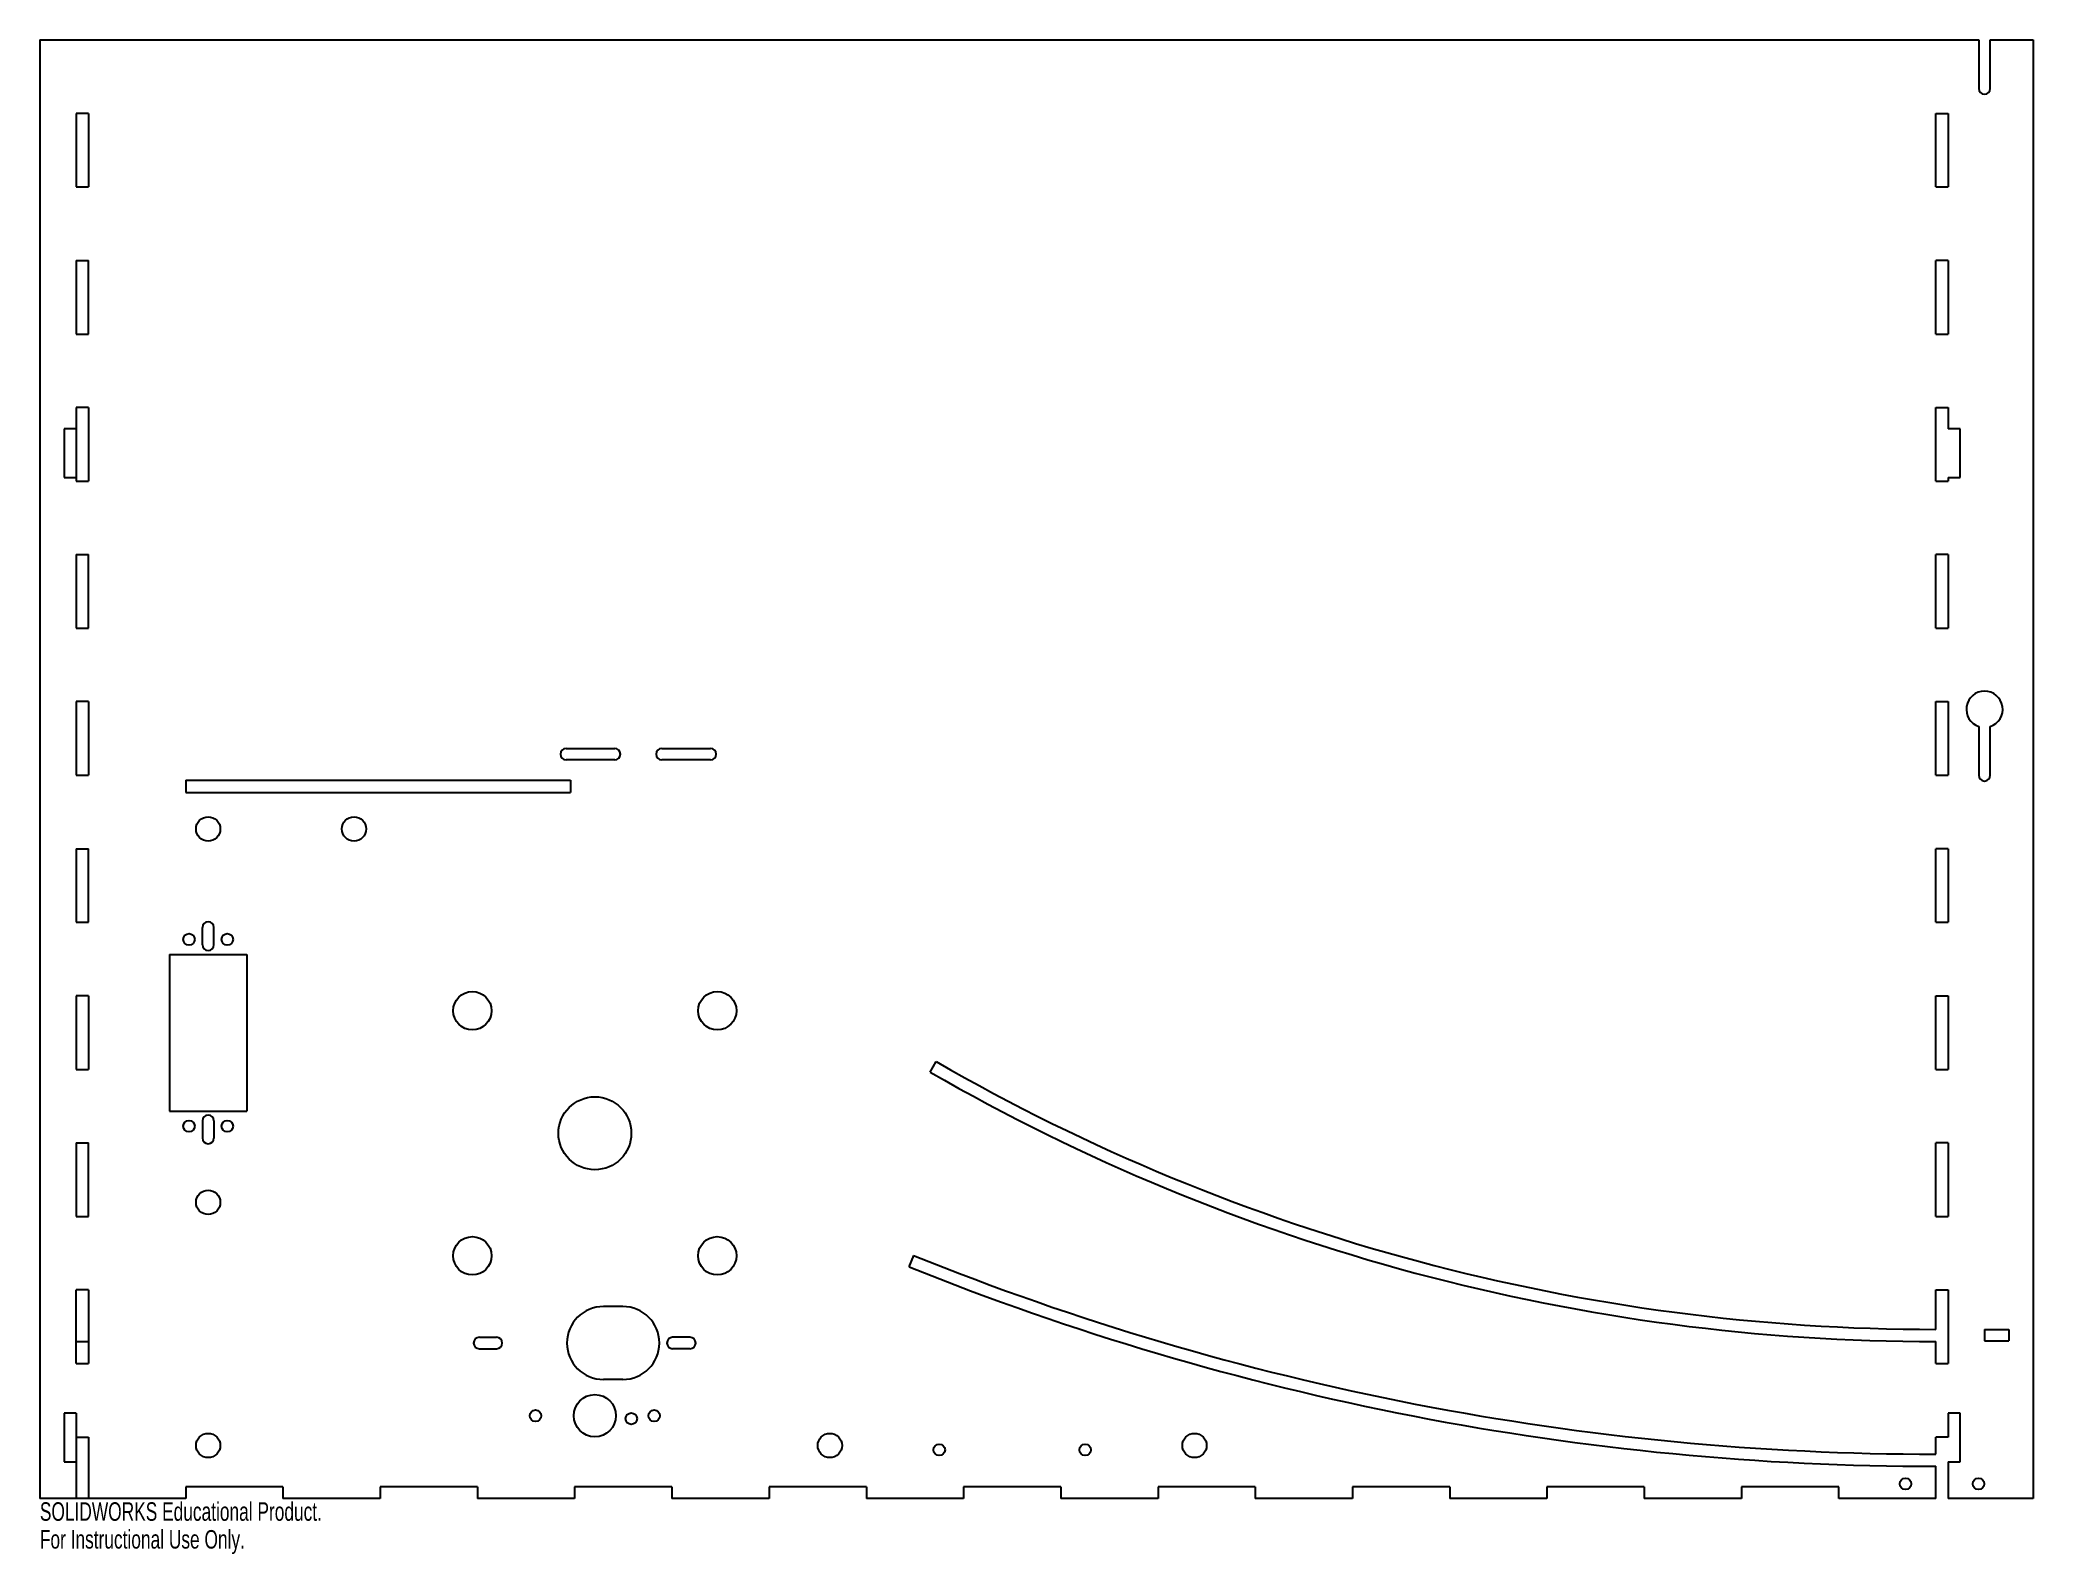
# Model space of a CAD drawing. Header units: inches. Extents: x -10 to 10.5, y -0.4 to 15.1.
import ezdxf

# ---------------------------------------------------------------- set-up
doc = ezdxf.new("R2010")
doc.units = ezdxf.units.IN
doc.header["$MEASUREMENT"] = 0
doc.styles.add('SLDTEXTSTYLE0', font='TXT', dxfattribs={"width": 0.7})

msp = doc.modelspace()

# ---------------------------------------------------------------- linework, layer by layer
at = {"color": 7, "linetype": 'Continuous', "lineweight": 25}
for p, q in [((-10, 15.125), (-10, 0.125)), ((-10, 15.125), (9.941, 15.125)), ((9.941, 15.125), (9.941, 14.625)), ((10.059, 14.625), (10.059, 15.125)), ((10.059, 15.125), (10.5, 15.125)), ((10.5, 15.125), (10.5, 0.125)), ((-9.5, 14.369), (-9.625, 14.369)), ((-9.625, 14.369), (-9.625, 13.613)), ((-9.5, 14.369), (-9.5, 13.613)), ((9.5, 14.369), (9.625, 14.369)), ((9.5, 13.613), (9.5, 14.369)), ((9.625, 14.369), (9.625, 13.613)), ((-9.625, 13.613), (-9.5, 13.613)), ((9.5, 13.613), (9.625, 13.613)), ((-9.625, 12.856), (-9.5, 12.856)), ((-9.625, 12.856), (-9.625, 12.1)), ((-9.5, 12.1), (-9.5, 12.856)), ((9.625, 12.856), (9.5, 12.856)), ((9.5, 12.1), (9.5, 12.856)), ((9.625, 12.856), (9.625, 12.1)), ((-9.625, 12.1), (-9.5, 12.1)), ((9.5, 12.1), (9.625, 12.1)), ((-9.5, 11.344), (-9.625, 11.344)), ((-9.625, 11.344), (-9.625, 10.588)), ((-9.5, 11.344), (-9.5, 10.588)), ((9.5, 11.344), (9.625, 11.344)), ((9.5, 10.588), (9.5, 11.344)), ((9.625, 11.344), (9.625, 11.125)), ((-9.625, 11.125), (-9.75, 11.125)), ((-9.75, 11.125), (-9.75, 10.625)), ((9.75, 11.125), (9.625, 11.125)), ((9.75, 10.625), (9.75, 11.125)), ((-9.75, 10.625), (-9.625, 10.625)), ((-9.625, 10.588), (-9.5, 10.588)), ((9.5, 10.588), (9.625, 10.588)), ((9.625, 10.625), (9.625, 10.588)), ((9.625, 10.625), (9.75, 10.625)), ((-9.625, 9.831), (-9.5, 9.831)), ((-9.625, 9.831), (-9.625, 9.075)), ((-9.5, 9.075), (-9.5, 9.831)), ((9.625, 9.831), (9.5, 9.831)), ((9.5, 9.075), (9.5, 9.831)), ((9.625, 9.831), (9.625, 9.075)), ((-9.625, 9.075), (-9.5, 9.075)), ((9.5, 9.075), (9.625, 9.075)), ((-9.5, 8.319), (-9.625, 8.319)), ((-9.625, 8.319), (-9.625, 7.562)), ((-9.5, 8.319), (-9.5, 7.562)), ((9.5, 8.319), (9.625, 8.319)), ((9.5, 7.562), (9.5, 8.319)), ((9.625, 8.319), (9.625, 7.562)), ((9.941, 8.062), (9.941, 7.562)), ((10.059, 7.562), (10.059, 8.062)), ((-4.588, 7.838), (-4.088, 7.838)), ((-3.603, 7.838), (-3.103, 7.838)), ((-4.088, 7.72), (-4.588, 7.72)), ((-3.103, 7.72), (-3.603, 7.72)), ((-9.625, 7.562), (-9.5, 7.562)), ((-8.5, 7.51), (-4.542, 7.51)), ((-8.5, 7.51), (-8.5, 7.385)), ((-8.5, 7.385), (-4.542, 7.385)), ((-4.542, 7.51), (-4.542, 7.385)), ((9.5, 7.562), (9.625, 7.562)), ((-9.625, 6.806), (-9.5, 6.806)), ((-9.625, 6.806), (-9.625, 6.05)), ((-9.5, 6.05), (-9.5, 6.806)), ((9.625, 6.806), (9.5, 6.806)), ((9.5, 6.05), (9.5, 6.806)), ((9.625, 6.806), (9.625, 6.05)), ((-9.625, 6.05), (-9.5, 6.05)), ((-8.328, 5.819), (-8.328, 5.996)), ((-8.21, 5.819), (-8.21, 5.996)), ((9.5, 6.05), (9.625, 6.05)), ((-8.667, 5.718), (-7.871, 5.718)), ((-8.667, 5.718), (-8.667, 4.108)), ((-7.871, 5.718), (-7.871, 4.108)), ((-9.5, 5.294), (-9.625, 5.294)), ((-9.625, 5.294), (-9.625, 4.537)), ((-9.5, 5.294), (-9.5, 4.537)), ((9.5, 5.294), (9.625, 5.294)), ((9.5, 4.537), (9.5, 5.294)), ((9.625, 5.294), (9.625, 4.537)), ((-9.625, 4.537), (-9.5, 4.537)), ((-0.844, 4.51), (-0.782, 4.618)), ((9.5, 4.537), (9.625, 4.537)), ((-8.667, 4.108), (-7.871, 4.108)), ((-8.328, 4.008), (-8.328, 3.831)), ((-8.21, 4.008), (-8.21, 3.831)), ((-9.625, 3.781), (-9.5, 3.781)), ((-9.625, 3.781), (-9.625, 3.025)), ((-9.5, 3.025), (-9.5, 3.781)), ((9.625, 3.781), (9.5, 3.781)), ((9.5, 3.025), (9.5, 3.781)), ((9.625, 3.781), (9.625, 3.025)), ((-9.625, 3.025), (-9.5, 3.025)), ((9.5, 3.025), (9.625, 3.025)), ((-1.06, 2.508), (-1.013, 2.624)), ((-9.5, 2.269), (-9.625, 2.269)), ((-9.625, 1.512), (-9.625, 2.269)), ((-9.5, 2.269), (-9.5, 1.512)), ((9.5, 2.269), (9.625, 2.269)), ((9.5, 1.863), (9.5, 2.269)), ((9.625, 2.269), (9.625, 1.512)), ((-4.004, 2.098), (-4.204, 2.098)), ((10, 1.863), (10, 1.745)), ((10, 1.863), (10.25, 1.863)), ((10.25, 1.863), (10.25, 1.745)), ((-9.625, 1.738), (-9.5, 1.738)), ((-5.48, 1.782), (-5.303, 1.782)), ((-5.48, 1.663), (-5.303, 1.663)), ((-3.314, 1.782), (-3.492, 1.782)), ((-3.314, 1.663), (-3.492, 1.663)), ((9.5, 1.512), (9.5, 1.738)), ((10, 1.745), (10.25, 1.745)), ((-9.625, 1.512), (-9.5, 1.512)), ((9.5, 1.512), (9.625, 1.512)), ((-4.004, 1.348), (-4.204, 1.348)), ((-9.625, 1), (-9.75, 1)), ((-9.75, 1), (-9.75, 0.5)), ((-9.625, 1), (-9.625, 0.125)), ((9.75, 1), (9.625, 1)), ((9.625, 1), (9.625, 0.756)), ((9.75, 0.5), (9.75, 1)), ((-9.625, 0.756), (-9.5, 0.756)), ((-9.5, 0.756), (-9.5, 0.125)), ((9.5, 0.58), (9.5, 0.756)), ((9.625, 0.756), (9.5, 0.756)), ((-9.75, 0.5), (-9.625, 0.5)), ((9.5, 0.125), (9.5, 0.455)), ((9.625, 0.5), (9.625, 0.125)), ((9.625, 0.5), (9.75, 0.5)), ((-8.5, 0.243), (-8.5, 0.125)), ((-7.5, 0.243), (-8.5, 0.243)), ((-7.5, 0.243), (-7.5, 0.125)), ((-6.5, 0.243), (-6.5, 0.125)), ((-5.5, 0.243), (-6.5, 0.243)), ((-5.5, 0.243), (-5.5, 0.125)), ((-4.5, 0.243), (-4.5, 0.125)), ((-3.5, 0.243), (-4.5, 0.243)), ((-3.5, 0.243), (-3.5, 0.125)), ((-2.5, 0.243), (-2.5, 0.125)), ((-1.5, 0.243), (-2.5, 0.243)), ((-1.5, 0.243), (-1.5, 0.125)), ((-0.5, 0.243), (-0.5, 0.125)), ((0.5, 0.243), (-0.5, 0.243)), ((0.5, 0.243), (0.5, 0.125)), ((1.5, 0.243), (1.5, 0.125)), ((2.5, 0.243), (1.5, 0.243)), ((2.5, 0.243), (2.5, 0.125)), ((3.5, 0.243), (3.5, 0.125)), ((4.5, 0.243), (3.5, 0.243)), ((4.5, 0.243), (4.5, 0.125)), ((6.5, 0.243), (5.5, 0.243)), ((5.5, 0.243), (5.5, 0.125)), ((6.5, 0.243), (6.5, 0.125)), ((8.5, 0.243), (7.5, 0.243)), ((7.5, 0.243), (7.5, 0.125)), ((8.5, 0.125), (8.5, 0.243)), ((-8.5, 0.125), (-10, 0.125)), ((-6.5, 0.125), (-7.5, 0.125)), ((-4.5, 0.125), (-5.5, 0.125)), ((-2.5, 0.125), (-3.5, 0.125)), ((-0.5, 0.125), (-1.5, 0.125)), ((1.5, 0.125), (0.5, 0.125)), ((3.5, 0.125), (2.5, 0.125)), ((5.5, 0.125), (4.5, 0.125)), ((7.5, 0.125), (6.5, 0.125)), ((9.5, 0.125), (8.5, 0.125)), ((10.5, 0.125), (9.625, 0.125))]:
    msp.add_line(p, q, dxfattribs=at)
for centre, radius in [((-8.269, 7.01), 0.125), ((-6.769, 7.01), 0.125), ((-8.466, 5.874), 0.0591), ((-8.072, 5.874), 0.0591), ((-5.552, 5.14), 0.197), ((-3.033, 5.14), 0.197), ((-4.292, 3.88), 0.375), ((-8.466, 3.953), 0.0591), ((-8.072, 3.953), 0.0591), ((-8.269, 3.169), 0.125), ((-5.552, 2.62), 0.197), ((-3.033, 2.62), 0.197), ((-4.903, 0.975), 0.0591), ((-4.292, 0.975), 0.217), ((-3.682, 0.975), 0.0591), ((-3.917, 0.945), 0.0591), ((-8.269, 0.669), 0.125), ((-1.875, 0.669), 0.125), ((-0.75, 0.625), 0.0591), ((0.75, 0.625), 0.0591), ((1.875, 0.669), 0.125), ((9.188, 0.275), 0.0591), ((9.938, 0.275), 0.0591)]:
    msp.add_circle(centre, radius, dxfattribs=at)
for centre, radius, start, end in [((10, 14.625), 0.0591, 180, 360), ((10, 8.24), 0.187, 288.3584, 251.6416), ((-4.588, 7.779), 0.0591, 90, 270), ((-4.088, 7.779), 0.0591, 270, 90), ((-3.603, 7.779), 0.0591, 90, 270), ((-3.103, 7.779), 0.0591, 270, 90), ((10, 7.562), 0.0591, 180, 0), ((-8.269, 5.996), 0.0591, 0, 180), ((-8.269, 5.819), 0.0591, 180, 0), ((9.5, 22.427), 20.564, 240, 270), ((9.5, 22.427), 20.689, 240, 270), ((-8.269, 4.008), 0.0591, 0, 180), ((-8.269, 3.831), 0.0591, 180, 0), ((9.5, 28.645), 28.19, 248, 270), ((9.5, 28.645), 28.065, 248, 270), ((-4.204, 1.723), 0.375, 90, 270), ((-4.004, 1.723), 0.375, 270, 90), ((-5.48, 1.723), 0.0591, 90, 270), ((-5.303, 1.723), 0.0591, 270, 90), ((-3.492, 1.723), 0.0591, 90, 270), ((-3.314, 1.723), 0.0591, 270, 90)]:
    msp.add_arc(centre, radius, start, end, dxfattribs=at)

# ---------------------------------------------------------------- texts
at = {"color": 7, "linetype": 'Continuous', "char_height": 0.1903, "attachment_point": 1, "style": 'SLDTEXTSTYLE0'}
for s, insert in [('SOLIDWORKS Educational Product.', (-10, 0.085)), ('For Instructional Use Only.', (-10, -0.201))]:
    msp.add_mtext(s, dxfattribs=dict(at, insert=insert))

doc.saveas('drawing.dxf')
